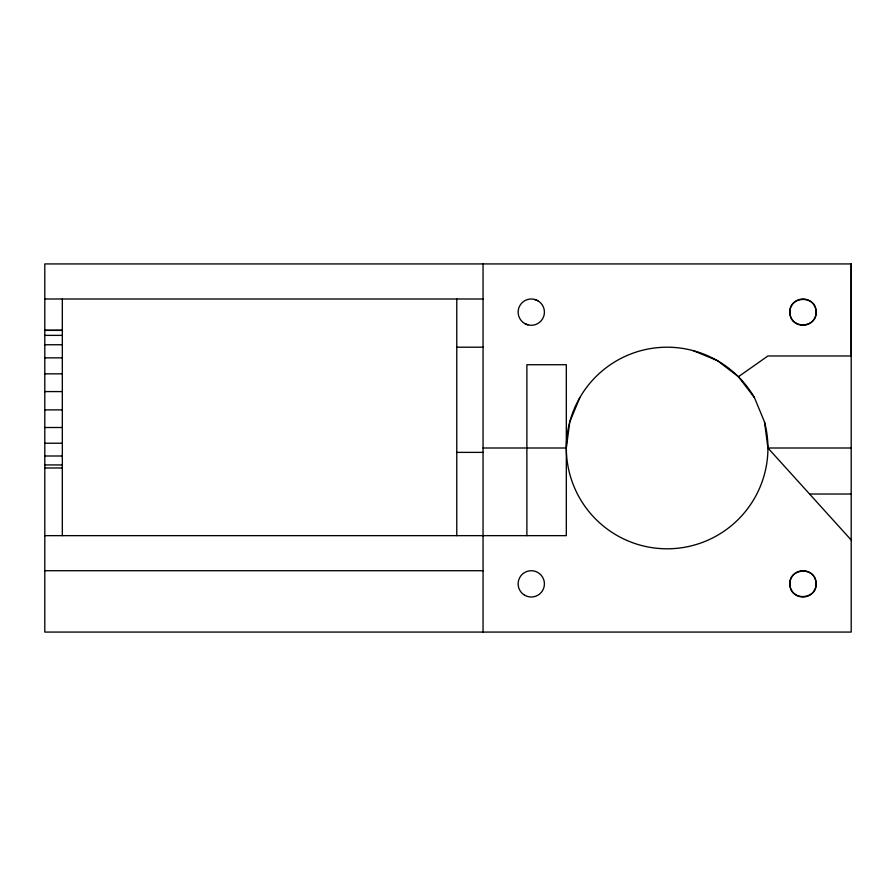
<?xml version="1.0" encoding="UTF-8"?>
<svg xmlns="http://www.w3.org/2000/svg" width="896" height="896" viewBox="0 0 896 896"><rect width="100%" height="100%" fill="white"/><g stroke="black" fill="none" stroke-linecap="round" stroke-linejoin="round"><path stroke-width="1.34" d="M851.2 263.928L851.2 632.072L44.8 632.072L44.8 263.928L851.2 263.928L851.2 355.97L767.928 355.97L738.405 376.723L717.528 360.707L693.224 350.638M579.835 397.6L569.766 421.915L566.328 448L483.056 448M44.8 298.995L483.056 298.995M44.8 330.266L62.328 330.266M44.8 330.4L62.328 330.4M44.8 335.373L62.328 335.373M44.8 344.747L62.328 344.747M456.77 347.2L483.056 347.2M44.8 357.862L62.328 357.862M44.8 373.834L62.328 373.834M44.8 391.586L62.328 391.586M44.8 409.886L62.328 409.886M44.8 427.504L62.328 427.504M44.8 443.229L62.328 443.229M738.405 376.723L754.421 397.6L764.501 421.915L767.928 448L851.2 448M456.77 452.379L483.056 452.379M44.8 455.997L62.328 455.997M44.8 464.934L62.328 464.934M44.8 467.992L62.328 467.992M809.57 494.021L851.2 494.021M44.8 535.651L566.328 535.651L566.328 364.728L526.882 364.728L526.882 535.651M44.8 570.718L483.056 570.718M534.677 299.443L537.846 300.754M524.698 323.523A13.149 13.149 0 0 0 544.421 312.144A13.149 13.149 0 0 0 524.698 300.754A13.149 13.149 0 0 0 524.698 323.523L527.867 324.834M767.928 448L851.2 540.03M483.056 263.928L483.056 632.072M456.77 298.995L456.77 535.651M62.328 298.995L62.328 535.651M764.501 421.915A100.8 100.8 0 0 1 649.622 547.266A100.8 100.8 0 0 1 584.562 390.186A100.8 100.8 0 0 1 754.421 397.6M789.947 312.973C790.104 329.896 818.026 328.115 816.032 311.304C815.875 294.381 787.954 296.162 789.947 312.973M789.947 584.696C790.104 601.619 818.026 599.838 816.032 583.027C815.875 566.104 787.954 567.885 789.947 584.696M524.698 595.246A13.149 13.149 0 0 0 544.421 583.856A13.149 13.149 0 0 0 524.698 572.477A13.149 13.149 0 0 0 524.698 595.246M796.421 323.523A13.149 13.149 0 0 0 816.144 312.144A13.149 13.149 0 0 0 796.421 300.754A13.149 13.149 0 0 0 796.421 323.523M794.954 594.261A13.149 13.149 0 0 0 816.021 585.626A13.149 13.149 0 0 0 798.011 571.693A13.149 13.149 0 0 0 794.954 594.261"/></g></svg>
